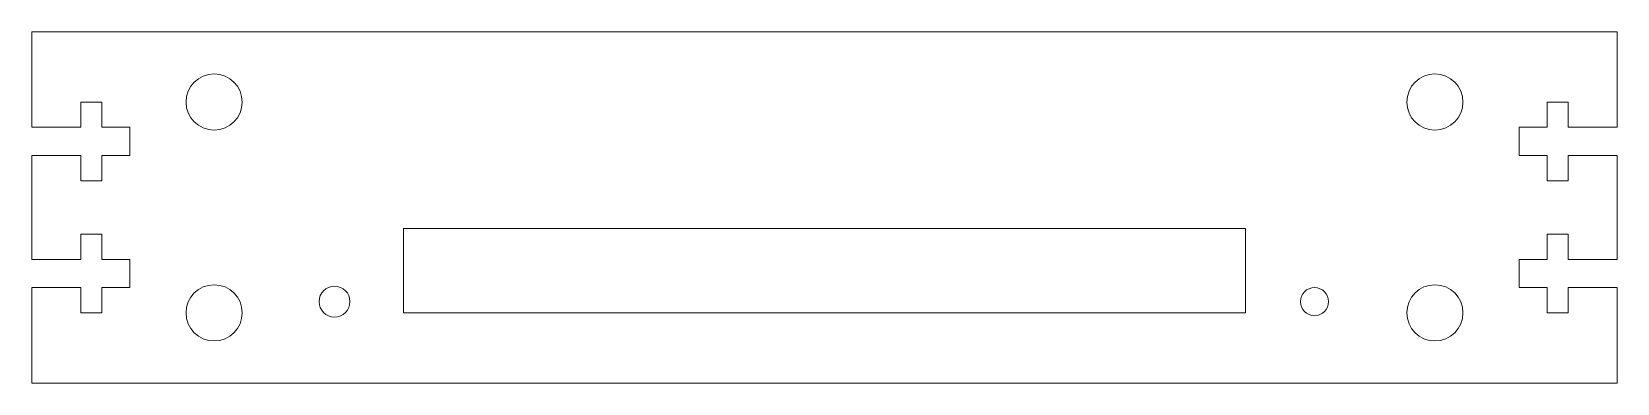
# Model space of a CAD drawing. Header units: millimetres. Extents: x -66 to 47, y -18 to 7.
import ezdxf

# ---------------------------------------------------------------- set-up
doc = ezdxf.new("R2010")
doc.units = ezdxf.units.MM

msp = doc.modelspace()

# ---------------------------------------------------------------- linework, layer by layer
at = {"color": 7, "linetype": 'Continuous', "lineweight": 15}
for p, q in [((-65.73, 6.52), (-65.73, -0.28)), ((47.27, 6.52), (-65.73, 6.52)), ((47.27, -0.28), (47.27, 6.52)), ((-60.73, 1.52), (-62.23, 1.52)), ((-62.23, 1.52), (-62.23, -0.28)), ((-60.73, -0.28), (-60.73, 1.52)), ((42.27, 1.52), (43.77, 1.52)), ((42.27, -0.28), (42.27, 1.52)), ((43.77, 1.52), (43.77, -0.28)), ((-62.23, -0.28), (-65.73, -0.28)), ((-58.73, -0.28), (-60.73, -0.28)), ((-58.73, -2.28), (-58.73, -0.28)), ((40.27, -0.28), (42.27, -0.28)), ((40.27, -2.28), (40.27, -0.28)), ((43.77, -0.28), (47.27, -0.28)), ((-65.73, -2.28), (-65.73, -9.68)), ((-65.73, -2.28), (-62.23, -2.28)), ((-62.23, -2.28), (-62.23, -4.08)), ((-60.73, -4.08), (-60.73, -2.28)), ((-60.73, -2.28), (-58.73, -2.28)), ((42.27, -2.28), (40.27, -2.28)), ((42.27, -4.08), (42.27, -2.28)), ((43.77, -2.28), (43.77, -4.08)), ((47.27, -2.28), (43.77, -2.28)), ((47.27, -9.68), (47.27, -2.28)), ((-62.23, -4.08), (-60.73, -4.08)), ((43.77, -4.08), (42.27, -4.08)), ((-60.73, -7.88), (-62.23, -7.88)), ((-62.23, -7.88), (-62.23, -9.68)), ((-60.73, -9.68), (-60.73, -7.88)), ((20.77, -7.48), (-39.23, -7.48)), ((-39.23, -7.48), (-39.23, -13.48)), ((20.77, -7.48), (20.77, -13.48)), ((42.27, -7.88), (43.77, -7.88)), ((42.27, -9.68), (42.27, -7.88)), ((43.77, -7.88), (43.77, -9.68)), ((-62.23, -9.68), (-65.73, -9.68)), ((-58.73, -9.68), (-60.73, -9.68)), ((-58.73, -11.68), (-58.73, -9.68)), ((40.27, -9.68), (42.27, -9.68)), ((40.27, -11.68), (40.27, -9.68)), ((43.77, -9.68), (47.27, -9.68)), ((-65.73, -11.68), (-65.73, -18.48)), ((-65.73, -11.68), (-62.23, -11.68)), ((-62.23, -11.68), (-62.23, -13.48)), ((-60.73, -13.48), (-60.73, -11.68)), ((-60.73, -11.68), (-58.73, -11.68)), ((42.27, -11.68), (40.27, -11.68)), ((42.27, -13.48), (42.27, -11.68)), ((43.77, -11.68), (43.77, -13.48)), ((47.27, -11.68), (43.77, -11.68)), ((47.27, -18.48), (47.27, -11.68)), ((-62.23, -13.48), (-60.73, -13.48)), ((-39.23, -13.48), (20.77, -13.48)), ((43.77, -13.48), (42.27, -13.48)), ((-65.73, -18.48), (47.27, -18.48))]:
    msp.add_line(p, q, dxfattribs=at)
for centre, radius in [((-52.73, 1.52), 2), ((34.27, 1.52), 2), ((-52.73, -13.48), 2), ((-44.15, -12.68), 1.1), ((25.69, -12.68), 1), ((34.27, -13.48), 2)]:
    msp.add_circle(centre, radius, dxfattribs=at)

doc.saveas('drawing.dxf')
